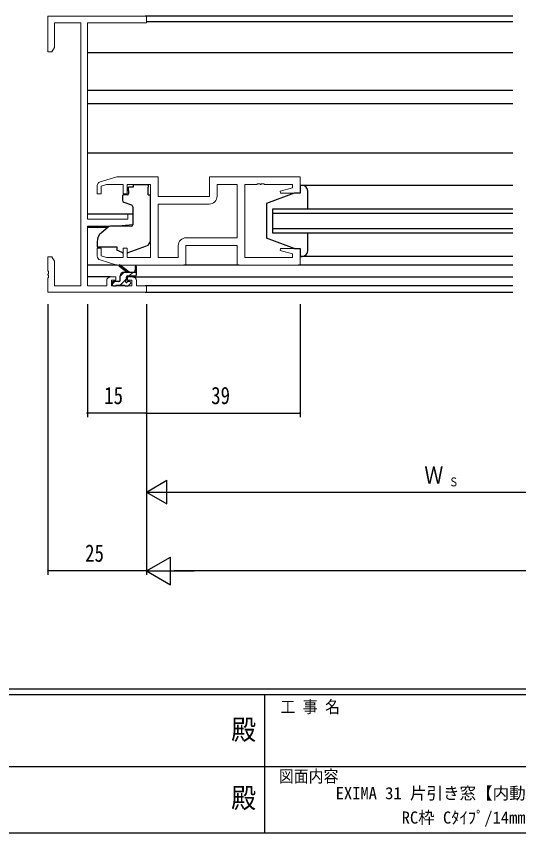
# Model space of a CAD drawing. Units: millimetres, scale not verified. Extents: x -1075 to 397, y -282 to 282.
# Drawn here: x -71.9 to 55.6, y -282.1 to -75 of the extents above; entities that cross this region are included whole.
import ezdxf
from ezdxf.enums import TextEntityAlignment as Align

# ---------------------------------------------------------------- set-up
doc = ezdxf.new("R2010")
doc.units = ezdxf.units.MM
doc.header["$LTSCALE"] = 2
for name, color, linetype in [('0-1_USER1', 3, 'Continuous'), ('0-3_YKK_12', 2, 'Continuous'), ('0-4_YKK_13', 4, 'Continuous'), ('0-6_YKK_D', 6, 'Continuous'), ('0-7_YKK_ZWAK', 7, 'Continuous')]:
    doc.layers.add(name, color=color, linetype=linetype)
doc.layers.add('0-2_YKK_11', color=7, linetype='Continuous', lineweight=18)
doc.styles.add('ＭＳ ゴシック', font='')
doc.styles.get('ＭＳ ゴシック').set_extended_font_data('MS Gothic')

msp = doc.modelspace()

# ---------------------------------------------------------------- linework, layer by layer
at = {"layer": '0-2_YKK_11'}
for p, q in [((-63.9, -75), (-38.9, -75)), ((-63.9, -84), (-63.9, -75)), ((-38.9, -75), (-38.9, -76.63)), ((-62.27, -76.63), (-62.27, -82.909)), ((-55.53, -76.63), (-62.27, -76.63)), ((-55.53, -143.37), (-55.53, -76.63)), ((-53.9, -76.63), (-53.9, -126.5)), ((-38.9, -76.63), (-53.9, -76.63)), ((-62.9, -84), (-63.9, -84)), ((-62.27, -82.909), (-62.9, -84)), ((-46.4, -115.7), (-50.687, -116.986)), ((-35.9, -115.7), (-46.4, -115.7)), ((-35.9, -120.7), (-35.9, -115.7)), ((0.1, -115.7), (-22.9, -115.7)), ((-22.9, -115.7), (-22.9, -120.7)), ((0.1, -119.9), (0.1, -115.7)), ((-51.4, -117.944), (-51.4, -120)), ((-50.4, -118.048), (-49.005, -117.63)), ((-49.005, -117.63), (-44.8, -117.63)), ((-44.8, -117.63), (-44.8, -120)), ((-43.8, -117.63), (-37.9, -117.63)), ((-43.8, -120), (-43.8, -117.63)), ((-37.9, -117.63), (-37.9, -136.17)), ((-15.9, -117.63), (-20.97, -117.63)), ((-20.97, -117.63), (-20.97, -120.63)), ((-15.9, -131.17), (-15.9, -117.63)), ((-13.9, -136.17), (-13.9, -117.63)), ((-13.9, -117.63), (-10.858, -117.63)), ((-10.858, -117.63), (-10.675, -117.51)), ((-10.675, -117.51), (-10.125, -117.51)), ((-10.125, -117.51), (-9.942, -117.63)), ((-9.942, -117.63), (-9.858, -117.63)), ((-9.858, -117.63), (-9.675, -117.51)), ((-9.675, -117.51), (-9.125, -117.51)), ((-9.125, -117.51), (-8.942, -117.63)), ((-8.942, -117.63), (-1.83, -117.63)), ((-1.83, -117.63), (-1.83, -118.547)), ((-51.4, -120), (-50.4, -120)), ((-50.4, -120), (-50.4, -118.048)), ((-44.8, -120), (-43.8, -120)), ((-1.83, -118.547), (-4.929, -119.378)), ((-4.929, -119.378), (-4.86, -119.9)), ((-4.86, -119.9), (0.1, -119.9)), ((-22.9, -120.7), (-35.9, -120.7)), ((-35.9, -122.63), (-35.9, -136.17)), ((-35.9, -122.63), (-35.9, -136.17)), ((-22.97, -122.63), (-35.9, -122.63)), ((-43.6, -125.2), (-42.4, -125.2)), ((-43.6, -126.5), (-43.6, -125.2)), ((-42.4, -125.2), (-42.4, -127.806)), ((-53.9, -126.5), (-43.6, -126.5)), ((-53.9, -128.2), (-53.9, -143.37)), ((-46.9, -128.2), (-53.9, -128.2)), ((-42.4, -127.806), (-46.9, -128.2)), ((-28.83, -131.17), (-15.9, -131.17)), ((-50.4, -133.8), (-51.4, -133.8)), ((-51.4, -133.8), (-51.4, -135.856)), ((-50.4, -135.752), (-50.4, -133.8)), ((-44.8, -133.8), (-44.8, -136.17)), ((-43.8, -133.8), (-44.8, -133.8)), ((-43.8, -136.17), (-43.8, -133.8)), ((-30.83, -136.17), (-30.83, -133.17)), ((-28.9, -133.1), (-15.9, -133.1)), ((-28.9, -138.1), (-28.9, -133.1)), ((-15.9, -133.1), (-15.9, -138.1)), ((-4.86, -133.9), (-4.929, -134.422)), ((-4.929, -134.422), (-1.83, -135.253)), ((0.1, -133.9), (-4.86, -133.9)), ((0.1, -138.1), (0.1, -133.9)), ((-63.9, -136), (-62.9, -136)), ((-63.9, -139.542), (-63.9, -136)), ((-62.9, -136), (-62.27, -137.091)), ((-49.005, -136.17), (-50.4, -135.752)), ((-44.8, -136.17), (-49.005, -136.17)), ((-37.9, -136.17), (-43.8, -136.17)), ((-35.9, -136.17), (-30.83, -136.17)), ((-1.83, -136.17), (-13.9, -136.17)), ((-1.83, -135.253), (-1.83, -136.17)), ((-62.27, -137.091), (-62.27, -143.37)), ((-50.687, -136.814), (-46.4, -138.1)), ((-46.4, -138.1), (-28.9, -138.1)), ((-15.9, -138.1), (0.1, -138.1)), ((-63.78, -139.725), (-63.9, -139.542)), ((-63.9, -140.458), (-63.78, -140.275)), ((-63.9, -140.542), (-63.9, -140.458)), ((-63.78, -140.725), (-63.9, -140.542)), ((-63.78, -140.275), (-63.78, -139.725)), ((-63.78, -141.275), (-63.78, -140.725)), ((-63.9, -141.458), (-63.78, -141.275)), ((-63.9, -145), (-63.9, -141.458)), ((-49, -143.37), (-49, -142.1)), ((-48, -141.1), (-46.7, -141.1)), ((-47.8, -141.9), (-47.8, -143.37)), ((-46.7, -141.9), (-47.8, -141.9)), ((-46.7, -141.1), (-46.7, -141.9)), ((-43.7, -141.1), (-42.4, -141.1)), ((-43.7, -141.9), (-43.7, -141.1)), ((-42.6, -141.9), (-43.7, -141.9)), ((-42.6, -143.37), (-42.6, -141.9)), ((-41.4, -142.1), (-41.4, -143.37)), ((-62.27, -143.37), (-55.53, -143.37)), ((-53.9, -143.37), (-49, -143.37)), ((-47.8, -143.37), (-42.6, -143.37)), ((-41.4, -143.37), (-38.9, -143.37)), ((-38.9, -143.37), (-38.9, -145)), ((-38.9, -145), (-63.9, -145))]:
    msp.add_line(p, q, dxfattribs=at)
for centre, radius, start, end in [((-50.4, -117.944), 1, 106.69926, 180.00004), ((-22.97, -120.63), 2, 270.00001, 359.99999), ((-28.83, -133.17), 2, 90.00001, 179.99999), ((-50.4, -135.856), 1, 179.99996, 253.30074), ((-48, -142.1), 1, 90.00001, 179.99999), ((-42.4, -142.1), 1, 0.00001, 89.99999)]:
    msp.add_arc(centre, radius, start, end, dxfattribs=at)
at = {"layer": '0-3_YKK_12'}
for p, q in [((54.1, -75), (-39.2, -75)), ((54.1, -76.4), (-38.9, -76.4)), ((54.1, -84.3), (-53.9, -84.3)), ((54.1, -93.8), (-53.9, -93.8)), ((54.1, -97.2), (-53.9, -97.2)), ((54.1, -109.7), (-53.9, -109.7)), ((54.1, -117.9), (0.1, -117.9)), ((54.1, -123.9), (-6.9, -123.9)), ((-6.9, -123.9), (-6.9, -129.9)), ((54.1, -123.9), (53.6, -123.9)), ((-42.4, -125.2), (-53.9, -125.2)), ((-6.9, -124.9), (54.1, -124.9)), ((53.6, -124.9), (54.1, -124.9)), ((-48.777, -128.6), (-53.9, -128.6)), ((54.1, -128.9), (-6.9, -128.9)), ((-6.9, -129.9), (54.1, -129.9)), ((54.1, -128.9), (53.6, -128.9)), ((53.6, -129.9), (54.1, -129.9)), ((54.1, -135.9), (0.1, -135.9)), ((-46.327, -138.1), (-53.9, -138.1)), ((-15.4, -138.1), (-29.4, -138.1)), ((54.1, -138.1), (-0.4, -138.1)), ((-48, -141.1), (-53.9, -141.1)), ((-42.4, -141.1), (54.1, -141.1)), ((54.1, -143.37), (-39.2, -143.37)), ((-39.2, -145), (54.1, -145))]:
    msp.add_line(p, q, dxfattribs=at)
at = {"layer": '0-4_YKK_13'}
for p, q in [((-42.3, -117.63), (-38.5, -117.63)), ((-42.3, -117.63), (-42.3, -118.3)), ((-38.5, -117.63), (-38.5, -118.3)), ((0.6, -117.9), (0.1, -117.9)), ((0.1, -117.9), (0.1, -119.9)), ((-42.3, -118.3), (-43.47, -118.3)), ((-43.47, -119.3), (-43.47, -118.3)), ((-43.47, -119.3), (-43.47, -120)), ((-38.5, -119.3), (-38.5, -118.3)), ((-38.5, -120.3), (-38.5, -119.3)), ((-1.4, -119.9), (-8.4, -122.5)), ((0.1, -119.9), (-1.4, -119.9)), ((2.1, -123.9), (2.1, -119.4)), ((-45, -120.6), (-45, -121.65)), ((-43.77, -120.3), (-44.7, -120.3)), ((-44.671, -122.12), (-42.671, -122.848)), ((-38.5, -120.3), (-37.9, -120.3)), ((-37.9, -131.855), (-37.9, -120.3)), ((-42.4, -123.296), (-42.4, -127.903)), ((-8.4, -122.5), (-8.4, -131.3)), ((-42.617, -128.202), (-48.003, -128.249)), ((-48.637, -128.483), (-50.328, -129.902)), ((2.1, -134.4), (2.1, -129.9)), ((-51.4, -132.2), (-51.4, -133.5)), ((-1.4, -133.9), (-8.4, -131.3)), ((-51.4, -133.5), (-46.4, -133.5)), ((-46.4, -133.5), (-46.4, -133.8)), ((-46.4, -133.8), (-46.4, -134.297)), ((-45.094, -134.906), (-46.4, -134.297)), ((-43.528, -134.941), (-38.891, -133.266)), ((-1.4, -133.9), (0.1, -133.9)), ((0.1, -133.9), (0.1, -135.9)), ((0.1, -135.9), (0.6, -135.9)), ((-43.9, -139.87), (-45.719, -138.469)), ((-43.3, -139.87), (-45.518, -138.187)), ((-41.7, -138.744), (-41.899, -139.87)), ((-41.4, -140.57), (-41.4, -138.571)), ((-44.54, -139.87), (-45.6, -140.93)), ((-44.6, -139.87), (-41.4, -139.87)), ((-42.295, -139.87), (-43.295, -140.87)), ((-46.94, -142.27), (-47.6, -142.93)), ((-47.6, -142.57), (-47.6, -143.07)), ((-45.9, -142.27), (-47.3, -142.27)), ((-45.6, -141.97), (-45.6, -140.87)), ((-44, -141.575), (-45.595, -143.17)), ((-44, -141.809), (-44, -141.17)), ((-43.7, -140.87), (-41.7, -140.87)), ((-43.2, -142.27), (-43.539, -142.27)), ((-43.488, -143.282), (-42.988, -142.782)), ((-47.3, -143.37), (-46.8, -143.37)), ((-46.6, -143.17), (-44.5, -143.17)), ((-44.3, -143.37), (-43.7, -143.37))]:
    msp.add_line(p, q, dxfattribs=at)
for centre, radius, start, end in [((0.6, -119.4), 1.5, 0, 90), ((-43.77, -120), 0.3, 270, 0), ((-44.7, -120.6), 0.3, 90, 180), ((-44.5, -121.65), 0.5, 180, 250), ((-42.9, -123.296), 0.5, 0, 70), ((-47.994, -129.249), 1, 90.5, 130), ((-42.7, -127.903), 0.3, 270.5, 0), ((-48.4, -132.2), 3, 130, 180), ((-39.4, -131.855), 1.5, 289.85326, 0), ((0.6, -134.4), 1.5, 270, 0), ((-44.671, -134), 1, 245, 262.59308), ((-43.868, -134), 1, 273.88684, 289.85326), ((-45.7, -138.27), 0.2, 24.41711, 264.41711), ((-41.6, -138.571), 0.2, 360, 240), ((-44.6, -140.87), 1, 90, 180), ((-41.7, -140.57), 0.3, 270, 360), ((-47.3, -142.57), 0.3, 90, 180), ((-45.9, -141.97), 0.3, 270, 360), ((-44, -142.27), 0.25, 123.05573, 326.94427), ((-44.3, -141.809), 0.3, 303.05573, 360), ((-43.7, -141.17), 0.3, 90, 180), ((-43.539, -142.57), 0.3, 90, 146.94427), ((-43.2, -142.57), 0.3, 315, 90), ((-47.3, -143.07), 0.3, 180, 270), ((-46.8, -143.17), 0.2, 270, 360), ((-44.3, -143.17), 0.2, 180, 270), ((-43.7, -143.07), 0.3, 270, 315)]:
    msp.add_arc(centre, radius, start, end, dxfattribs=at)
at = {"layer": '0-6_YKK_D'}
for p, q in [((-63.9, -148), (-63.9, -216.7)), ((-53.9, -148), (-53.9, -176.7)), ((-38.9, -148), (-38.9, -176.7)), ((-38.9, -148), (-38.9, -176.7)), ((-38.9, -148), (-38.9, -216.7)), ((0.1, -148), (0.1, -176.7)), ((-38.9, -175.7), (-53.9, -175.7)), ((-38.9, -175.7), (0.1, -175.7)), ((-38.9, -178.7), (-38.9, -216.7)), ((-38.9, -178.7), (-38.9, -196.7)), ((-38.9, -195.7), (-33.704, -192.7)), ((-33.704, -198.7), (-33.704, -192.7)), ((-38.9, -195.7), (-33.704, -198.7)), ((-38.9, -195.7), (-28.508, -195.7)), ((-32.9, -195.7), (105.1, -195.7)), ((-38.9, -215.7), (-32.838, -212.2)), ((-32.838, -219.2), (-32.838, -212.2)), ((-38.9, -215.7), (-63.9, -215.7)), ((-38.9, -215.7), (-32.838, -219.2)), ((-38.9, -215.7), (-26.776, -215.7)), ((294.1, -215.7), (-31.9, -215.7))]:
    msp.add_line(p, q, dxfattribs=at)
for centre, start, end in [((-53.9, -175.7), 0, 180), ((-53.9, -175.7), 180, 0), ((-38.9, -175.7), 0, 180), ((-38.9, -175.7), 0, 180), ((-38.9, -175.7), 180, 0), ((-38.9, -175.7), 180, 0), ((0.1, -175.7), 0, 180), ((0.1, -175.7), 180, 0), ((-63.9, -215.7), 0, 180), ((-63.9, -215.7), 180, 0)]:
    msp.add_arc(centre, 0.106, start, end, dxfattribs=at)
at = {"layer": '0-7_YKK_ZWAK'}
for p, q in [((376.1, -245.7), (-393.9, -245.7)), ((338.3, -247.1), (-393.9, -247.1)), ((-8.9, -247.1), (-8.9, -282.1)), ((-136.3, -265.299), (-7.5, -265.299)), ((-7.5, -265.299), (121.3, -265.299)), ((-393.9, -282.1), (338.3, -282.1))]:
    msp.add_line(p, q, dxfattribs=at)

# ---------------------------------------------------------------- texts
at = {"layer": '0-1_USER1', "style": 'ＭＳ ゴシック'}
for s, p in [('EXIMA 31 片引き窓【内動ﾀｲﾌﾟ】 N仕様', (9.137, -274.549)), ('RC枠 Cﾀｲﾌﾟ/14mm溝幅', (25.897, -280.725))]:
    msp.add_text(s, height=3.079, dxfattribs=at).set_placement(p, align=Align.BOTTOM_LEFT)
at = {"layer": '0-6_YKK_D', "style": 'ＭＳ ゴシック', "width": 0.8}
for s, height, p in [('15', 4.399, (-49.641, -174.7)), ('39', 4.399, (-22.47, -174.7)), ('Ｗ', 4.399, (31.647, -194.9)), ('Ｓ', 2.199, (37.885, -194.9)), ('25', 4.399, (-54.482, -214.7))]:
    msp.add_text(s, height=height, dxfattribs=at).set_placement(p, align=Align.BOTTOM_LEFT)
at = {"layer": '0-7_YKK_ZWAK', "style": 'ＭＳ ゴシック', "width": 0.9}
for s, height, p in [('工 事 名', 3.079, (-4.888, -252.633)), ('殿', 5.132, (-17.382, -260.056)), ('図面内容', 3.079, (-5.283, -270.248)), ('殿', 5.132, (-17.382, -277.378))]:
    msp.add_text(s, height=height, dxfattribs=at).set_placement(p, align=Align.BOTTOM_LEFT)

doc.saveas('drawing.dxf')
